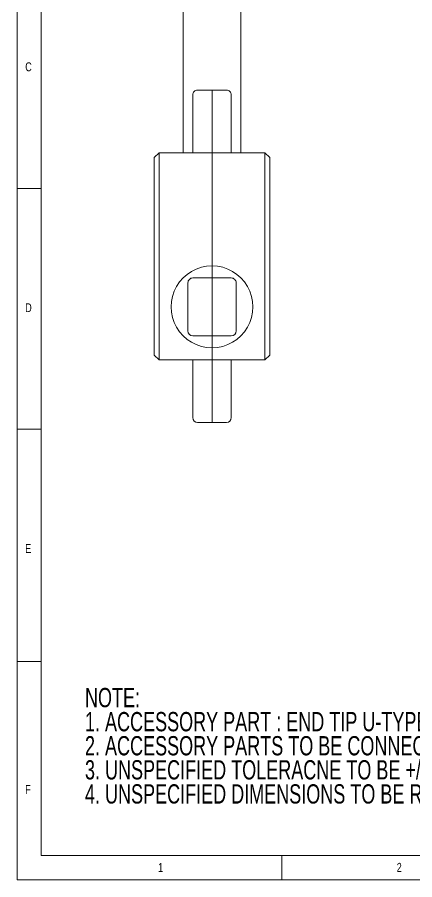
# Paper-space layout '시트4_ENG_with accessory' of a CAD drawing. Header units: inches. Extents: x 0.2 to 16.3, y 0.2 to 11.5.
# Drawn here: x 0.2 to 3.45, y 0.2 to 7.25 of the extents above; entities that cross this region are included whole.
import ezdxf

# ---------------------------------------------------------------- set-up
doc = ezdxf.new("R2010")
doc.units = ezdxf.units.IN
doc.header["$MEASUREMENT"] = 0
doc.linetypes.add('CENTERX2', pattern=[0.8, 0.5, -0.1, 0.1, -0.1])
doc.layers.add('CENTER_LINE', color=7, linetype='CENTERX2')
doc.styles.add('SLDTEXTSTYLE0', font='TXT', dxfattribs={"width": 0.7})
doc.styles.add('SLDTEXTSTYLE1', font='TXT', dxfattribs={"width": 0.75})

# ---------------------------------------------------------------- blocks, each defined once
blk = doc.blocks.new('SW_NOTE_0_4')
at = {"layer": 'CENTER_LINE', "color": 0, "char_height": 0.15748, "attachment_point": 1, "style": 'SLDTEXTSTYLE0'}
for s, insert in [('NOTE:', (0, 0.203)), ('1. ACCESSORY PART : END TIP U-TYPE, PIN HINGE D3XL8.6, E-RING(ID2X OD5 XT0.4) 2PCS', (0, 0.0062)), ('2. ACCESSORY PARTS TO BE CONNECTED TO OTHER PARTS LIKE THE FIXED PARTS.', (0, -0.1907)), ('3. UNSPECIFIED TOLERACNE TO BE +/-0.007inch.', (0, -0.3875)), ("4. UNSPECIFIED DIMENSIONS TO BE REFERRED THE DRAWING 'WITHOUT ACCESSORY'.", (0, -0.5844))]:
    blk.add_mtext(s, dxfattribs=dict(at, insert=insert))

psp = doc.layouts.new('시트4_ENG_with accessory')

# ---------------------------------------------------------------- linework, layer by layer
at = {"color": 7, "linetype": 'Continuous', "lineweight": 18}
for p, q in [((0.1969, 11.4961), (0.1969, 0.1969)), ((0.3937, 11.2992), (0.3937, 0.3937)), ((2.0265, 7.4188), (2.0265, 6.1385)), ((1.5541, 6.1385), (1.5541, 7.3076)), ((1.6722, 6.6503), (1.7903, 6.6503)), ((1.7903, 6.6503), (1.9084, 6.6503)), ((1.7903, 6.4534), (1.7903, 6.6503)), ((1.6328, 6.4534), (1.6328, 6.6109)), ((1.9478, 6.6109), (1.9478, 6.4534)), ((1.6328, 6.1385), (1.6328, 6.4534)), ((1.7903, 6.1385), (1.7903, 6.4534)), ((1.9478, 6.4534), (1.9478, 6.1385)), ((1.3572, 6.1385), (1.3179, 6.0991)), ((1.3572, 6.1385), (1.3572, 6.0755)), ((1.7903, 6.1385), (1.3572, 6.1385)), ((1.7903, 6.0755), (1.7903, 6.1385)), ((1.7903, 6.1385), (2.2234, 6.1385)), ((2.2234, 6.0755), (2.2234, 6.1385)), ((2.2234, 6.1385), (2.2627, 6.0991)), ((1.3179, 6.0755), (1.3179, 6.0991)), ((1.3179, 4.5086), (1.3179, 6.0755)), ((1.3572, 6.0755), (1.3572, 4.5086)), ((1.7903, 5.2133), (1.7903, 6.0755)), ((2.2234, 4.5086), (2.2234, 6.0755)), ((2.2627, 6.0991), (2.2627, 6.0755)), ((2.2627, 6.0755), (2.2627, 4.5086)), ((0.1969, 5.8465), (0.3937, 5.8465)), ((1.7903, 5.2133), (1.7903, 5.1149)), ((1.5934, 4.918), (1.5934, 5.0755)), ((1.6328, 5.1149), (1.7903, 5.1149)), ((1.7903, 4.918), (1.7903, 5.1149)), ((1.7903, 5.1149), (1.9478, 5.1149)), ((1.9871, 5.0755), (1.9871, 4.918)), ((1.5934, 4.8393), (1.5934, 4.918)), ((1.7903, 4.918), (1.7903, 4.8393)), ((1.9871, 4.918), (1.9871, 4.8393)), ((1.5934, 4.6818), (1.5934, 4.8393)), ((1.7903, 4.6424), (1.7903, 4.8393)), ((1.9871, 4.8393), (1.9871, 4.6818)), ((1.7903, 4.6424), (1.6328, 4.6424)), ((1.9478, 4.6424), (1.7903, 4.6424)), ((1.7903, 4.6424), (1.7903, 4.544)), ((1.7903, 4.5086), (1.7903, 4.544)), ((1.3179, 4.4849), (1.3179, 4.5086)), ((1.3572, 4.4456), (1.3179, 4.4849)), ((1.3572, 4.5086), (1.3572, 4.4456)), ((1.3572, 4.4456), (1.7903, 4.4456)), ((1.6328, 4.1306), (1.6328, 4.4456)), ((1.7903, 4.4456), (1.7903, 4.5086)), ((2.2234, 4.4456), (1.7903, 4.4456)), ((1.7903, 4.1306), (1.7903, 4.4456)), ((1.9478, 4.4456), (1.9478, 4.1306)), ((2.2234, 4.4456), (2.2234, 4.5086)), ((2.2234, 4.4456), (2.2627, 4.4849)), ((2.2627, 4.5086), (2.2627, 4.4849)), ((1.6328, 3.9731), (1.6328, 4.1306)), ((1.7903, 3.9337), (1.7903, 4.1306)), ((1.9478, 4.1306), (1.9478, 3.9731)), ((0.1969, 3.878), (0.3937, 3.878)), ((1.7903, 3.9337), (1.6722, 3.9337)), ((1.9084, 3.9337), (1.7903, 3.9337)), ((0.3937, 1.9792), (0.1969, 1.9792)), ((0.3937, 0.3937), (16.1516, 0.3937)), ((2.3622, 0.1969), (2.3622, 0.3937)), ((0.1969, 0.1969), (16.3386, 0.1969))]:
    psp.add_line(p, q, dxfattribs=at)
for centre, radius, start, end in [((1.6722, 6.6109), 0.0394, 90.00005, 180.00006), ((1.9084, 6.6109), 0.0394, 359.99994, 89.99995), ((1.7903, 4.8786), 0.3346, 89.99999, 270.00001), ((1.7903, 4.8786), 0.3346, 269.99999, 90.00001), ((1.6328, 5.0755), 0.0394, 89.99966, 180.00047), ((1.9478, 5.0755), 0.0394, 359.99953, 90.00034), ((1.6328, 4.6818), 0.0394, 180.00026, 269.99961), ((1.9478, 4.6818), 0.0394, 270.00039, 359.99974), ((1.6722, 3.9731), 0.0394, 180.0003, 269.99959), ((1.9084, 3.9731), 0.0394, 270.00041, 359.9997)]:
    psp.add_arc(centre, radius, start, end, dxfattribs=at)

# ---------------------------------------------------------------- block references
at = {"layer": 'CENTER_LINE'}
psp.add_blockref('SW_NOTE_0_4', (0.751, 1.5614), dxfattribs=at)

# ---------------------------------------------------------------- texts
at = {"color": 7, "linetype": 'Continuous', "lineweight": 0, "char_height": 0.0729, "attachment_point": 1, "style": 'SLDTEXTSTYLE1'}
for s, insert in [('C', (0.2625, 6.8767)), ('D', (0.2625, 4.9082)), ('E', (0.2625, 2.9397)), ('F', (0.2625, 0.9712)), ('1', (1.3495, 0.3344)), ('2', (3.3016, 0.3344))]:
    psp.add_mtext(s, dxfattribs=dict(at, insert=insert))

doc.saveas('drawing.dxf')
